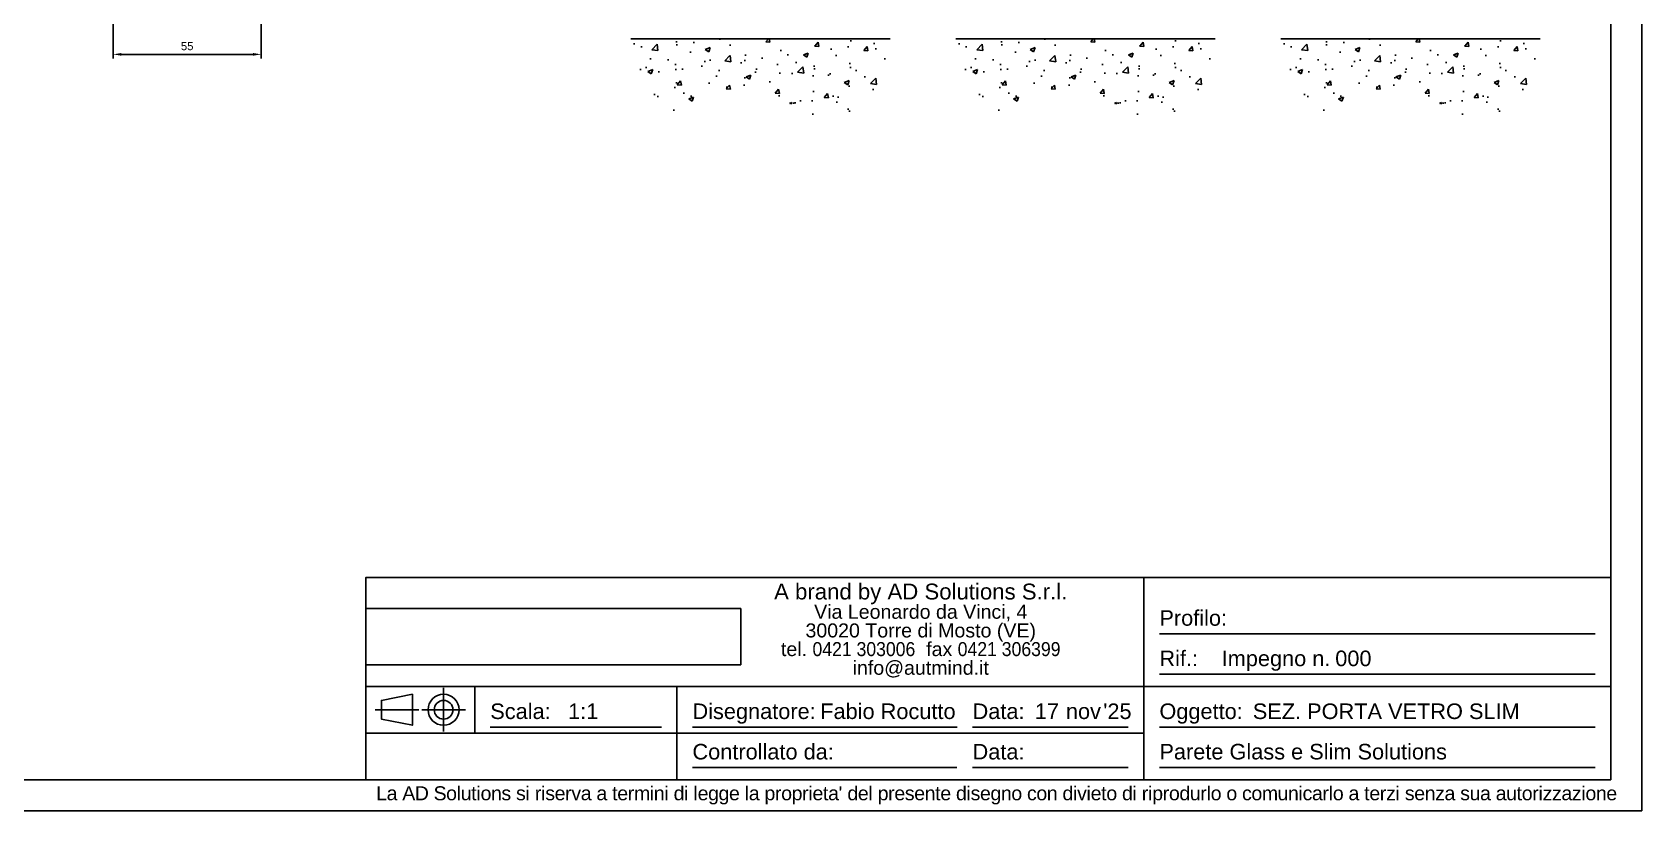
# Model space of a CAD drawing. Header units: millimetres. Extents: x 3538 to 5995, y -682 to 159.
# Drawn here: x 5397 to 5995, y -682 to -392 of the extents above; entities that cross this region are included whole.
import ezdxf

# ---------------------------------------------------------------- set-up
doc = ezdxf.new("R2010")
doc.units = ezdxf.units.MM
doc.layers.add('quote', color=3, linetype='Continuous')
doc.styles.get("Standard").update_dxf_attribs({"font": 'arial.ttf'})
doc.dimstyles.new('ISO-25$0', dxfattribs={"dimtxt": 3, "dimasz": 3, "dimexe": 1.5, "dimexo": 1.5, "dimgap": 1.5, "dimtad": 1, "dimtxsty": 'Standard', "dimcen": 2.5, "dimadec": 0, "dimazin": 0, "dimtfac": 1, "dimtmove": 0, "dimatfit": 3, "dimfxl": 1, "dimarcsym": 0})
picture_1 = doc.add_image_def('image1.jpg', size_in_pixel=(526, 79))

# ---------------------------------------------------------------- blocks, each defined once
blk = doc.blocks.new('*U28')
at = {"color": 4, "char_height": 5, "attachment_point": 1}
for s, width, insert in [('Profilo:', 21.1789, (5, -10.48)), ('Rif.:', 14.5881, (5, -23.48)), ('\\pxql;Impegno n.', 36.2116, (25, -23.48)), ('\\pxql;000', 152.2634, (61.5, -23.48))]:
    blk.add_mtext_dynamic_manual_height_columns(s, width=width, gutter_width=12.5, heights=[0], dxfattribs=dict(at, insert=insert))
blk = doc.blocks.new('INDICAZIONE')
at = {"color": 6}
for p, q in [((0, 7), (0, -7)), ((-22, 0), (-8, 0)), ((-7, 0), (7, 0))]:
    blk.add_line(p, q, dxfattribs=at)
blk.add_lwpolyline([(-10, 5), (-10, -5), (-20, -3), (-20, 3), (-10, 5)], dxfattribs=at)
for radius in [5, 3]:
    blk.add_circle((0, 0), radius, dxfattribs=at)
blk = doc.blocks.new('*U30')
at = {"color": 6}
for p, q in [((99.96, 30), (99.96, 15)), ((99.96, 15), (0, 15)), ((99.96, 15), (250, 15)), ((99.96, 15), (99.96, 0)), ((250, 15), (250, 0)), ((104.96, 3.94), (189.96, 3.94)), ((194.96, 3.94), (245, 3.94)), ((255, 3.94), (395, 3.94))]:
    blk.add_line(p, q, dxfattribs=at)
at = {"color": 4, "char_height": 5, "attachment_point": 1}
for s, width, insert in [('Oggetto:', 14.5881, (255, 24.52)), ('Controllato da:', 44.8692, (104.96, 11.52)), ('Data:', 14.5881, (194.96, 11.52))]:
    blk.add_mtext_dynamic_manual_height_columns(s, width=width, gutter_width=12.5, heights=[0], dxfattribs=dict(at, insert=insert))
blk = doc.blocks.new('*U128')
at = {"color": 4, "attachment_point": 1}
for s, width, insert, char_height in [('\\pxsm0.8,qc;{\\H0.9945x;A brand by AD Solutions S.r.l.\\P\\H0.88235x;Via Leonardo da Vinci, 4\\P30020 Torre di Mosto (VE)\\Ptel. \\W0.9;0421 303006\\W1;  fax \\W0.9;0421 306399\\W1;\\Pinfo@autmind.it}', 150.0363, (99.96, -1.94), 5.1282), ('Fabio Rocutto', 152.2634, (142.69, -40.48), 5)]:
    blk.add_mtext_dynamic_manual_height_columns(s, width=width, gutter_width=12.5, heights=[0], dxfattribs=dict(at, insert=insert, char_height=char_height))
at = {"insert": (0, -67.1), "char_height": 4.5, "attachment_point": 1}
blk.add_mtext_dynamic_manual_height_columns("{\\T0.96;\\C4;La AD Solutions si riserva a termini di legge la proprieta' del presente disegno con divieto di riprodurlo o comunicarlo a terzi senza sua autorizzazione}", width=437.3595, gutter_width=12.5, heights=[0], dxfattribs=at)
image = blk.add_image(picture_1, insert=(-3.33, -28.04), size_in_units=(120.5, 18.1))
image.dxf.flags = 7
blk = doc.blocks.new('*U27')
at = {"color": 4, "insert": (65, -40.48), "char_height": 5, "attachment_point": 1}
blk.add_mtext_dynamic_manual_height_columns('1:1', width=29.9637, gutter_width=12.5, heights=[0], dxfattribs=at)
blk = doc.blocks.new('*U129')
at = {"color": 4, "insert": (214.96, -40.48), "char_height": 5, "attachment_point": 1}
blk.add_mtext_dynamic_manual_height_columns('17', width=12.6891, gutter_width=12.5, heights=[0], dxfattribs=at)
blk = doc.blocks.new('*U130')
at = {"color": 4, "insert": (214.96, -40.48), "char_height": 5, "attachment_point": 1}
blk.add_mtext_dynamic_manual_height_columns('\\pxt2;^Inov', width=27.1768, gutter_width=12.5, heights=[0], dxfattribs=at)
blk = doc.blocks.new('DATA - ANNO')
at = {"color": 4, "insert": (214.96, -40.48), "char_height": 5, "attachment_point": 1}
blk.add_mtext_dynamic_manual_height_columns("\\pxt4,4.2,4.4;^I^I^I'25", width=152.2634, gutter_width=12.5, heights=[0], dxfattribs=at)
blk = doc.blocks.new('Cartiglio A3')
at = {"color": 6}
for points in [[(0, 726.876), (0, 0), (1034.376, 0), (1034.376, 726.876)], [(10, 716.876), (10, 10), (1024.376, 10), (1024.376, 716.876)]]:
    blk.add_lwpolyline(points, close=True, dxfattribs=at)
blk = doc.blocks.new('*U32')
at = {"color": 4, "insert": (0, 7.59), "char_height": 5, "attachment_point": 1}
blk.add_mtext_dynamic_manual_height_columns('\\pxql;Parete Glass e Slim Solutions', width=152.2634, gutter_width=12.5, heights=[0], dxfattribs=at)
blk = doc.blocks.new('*D113')
at = {"layer": 'Defpoints', "color": 0, "transparency": 16777216}
for p in [(5426.95, -382.99), (5481.95, -382.99), (5426.95, -400.08)]:
    blk.add_point(p, dxfattribs=at)
at = {"layer": 'quote', "color": 0, "lineweight": -2, "transparency": 16777216}
for p, q in [((5426.95, -384.49), (5426.95, -401.58)), ((5481.95, -384.49), (5481.95, -401.58)), ((5478.95, -400.08), (5429.95, -400.08))]:
    blk.add_line(p, q, dxfattribs=at)
at = {"layer": 'quote', "color": 0, "transparency": 16777216}
for points in [[(5429.95, -399.58), (5429.95, -400.58), (5426.95, -400.08)], [(5478.95, -399.58), (5478.95, -400.58), (5481.95, -400.08)]]:
    blk.add_solid(points, dxfattribs=at)
at = {"layer": 'quote', "color": 0, "transparency": 16777216, "insert": (5454.45, -397.05), "char_height": 3, "attachment_point": 5}
blk.add_mtext('55', dxfattribs=at)

msp = doc.modelspace()

# ---------------------------------------------------------------- hatches: boundary and pattern name
h = msp.add_hatch()
h.set_pattern_fill('AR-CONC', color=256, scale=0.1)
h.set_pattern_definition([(50, (3182.9, -1587.697), (18.21847, -1.59391), [1.905, -20.955]), (355, (3182.9, -1587.697), (-3.52434, 19.10568), [1.524, -16.76406]), (100.45144, (3184.418, -1587.83), (14.69412, 17.51178), [1.619, -17.80902]), (46.1842, (3182.9, -1582.617), (27.1079, -4.20423), [2.8575, -31.4325]), (96.6356, (3185.16, -1582.968), (23.74041, 24.7426), [2.4285, -26.71356]), (351.1842, (3182.9, -1582.617), (23.7404, 24.7426), [2.286, -25.14597]), (21, (3185.44, -1583.887), (15.16144, -10.22652), [1.905, -20.955]), (326, (3185.44, -1583.887), (6.1802, 18.4188), [1.524, -16.764]), (71.45144, (3186.703, -1584.74), (21.34164, 8.19228), [1.619, -17.80899]), (37.5, (3182.9, -1587.6974), (0.30886, 8.455504), [0, -16.5608, 0, -17.018, 0, -16.8275]), (7.5, (3182.9, -1587.697), (6.681966, 10.018057), [0, -9.7028, 0, -16.1798, 0, -6.4135]), (327.5, (3177.236, -1587.6974), (13.55906, -0.572874), [0, -6.35, 0, -19.812, 0, -26.289]), (317.5, (3174.696, -1587.697), (14.81292, 2.54265), [0, -8.255, 0, -13.1572, 0, -18.669])])
edge = h.paths.add_edge_path()
edge.add_spline(control_points=[(5667.609, -414.408), (5680.054, -416.737), (5705.074, -440.683), (5712.21, -409.917), (5715.828, -394.321)], knot_values=[66.530225, 66.530225, 66.530225, 66.530225, 101.7331283, 137.9242459, 137.9242459, 137.9242459, 137.9242459], degree=3, periodic=0)
edge.add_line((5715.828, -394.321), (5667.609, -394.321))
edge.add_line((5667.609, -394.321), (5667.609, -414.408))
edge = h.paths.add_edge_path()
edge.add_line((5667.609, -394.321), (5619.391, -394.321))
edge.add_spline(control_points=[(5619.391, -394.321), (5623.725, -408.834), (5631.503, -434.881), (5654.037, -413.296), (5665.592, -414.031), (5667.609, -414.408)], knot_values=[0, 0, 0, 0, 33.8878528, 60.8233097, 66.530225, 66.530225, 66.530225, 66.530225], degree=3, periodic=0)
edge.add_line((5667.609, -414.408), (5667.609, -394.321))
h = msp.add_hatch()
h.set_pattern_fill('AR-CONC', color=256, scale=0.1)
h.set_pattern_definition([(50, (3303.7, -1587.697), (18.21847, -1.59391), [1.905, -20.955]), (355, (3303.7, -1587.697), (-3.52434, 19.10568), [1.524, -16.76406]), (100.45144, (3305.218, -1587.83), (14.69412, 17.51178), [1.619, -17.80902]), (46.1842, (3303.7, -1582.617), (27.1079, -4.20423), [2.8575, -31.4325]), (96.6356, (3305.96, -1582.968), (23.74041, 24.7426), [2.4285, -26.71356]), (351.1842, (3303.7, -1582.617), (23.7404, 24.7426), [2.286, -25.14597]), (21, (3306.24, -1583.887), (15.16144, -10.22652), [1.905, -20.955]), (326, (3306.24, -1583.887), (6.1802, 18.4188), [1.524, -16.764]), (71.45144, (3307.503, -1584.74), (21.34164, 8.19228), [1.619, -17.80899]), (37.5, (3303.7, -1587.6974), (0.30886, 8.455504), [0, -16.5608, 0, -17.018, 0, -16.8275]), (7.5, (3303.7, -1587.697), (6.681966, 10.018057), [0, -9.7028, 0, -16.1798, 0, -6.4135]), (327.5, (3298.036, -1587.6974), (13.55906, -0.572874), [0, -6.35, 0, -19.812, 0, -26.289]), (317.5, (3295.496, -1587.697), (14.81292, 2.54265), [0, -8.255, 0, -13.1572, 0, -18.669])])
edge = h.paths.add_edge_path()
edge.add_spline(control_points=[(5788.409, -414.408), (5800.854, -416.737), (5825.874, -440.683), (5833.01, -409.917), (5836.628, -394.321)], knot_values=[66.530225, 66.530225, 66.530225, 66.530225, 101.7331283, 137.9242459, 137.9242459, 137.9242459, 137.9242459], degree=3, periodic=0)
edge.add_line((5836.628, -394.321), (5788.409, -394.321))
edge.add_line((5788.409, -394.321), (5788.409, -414.408))
edge = h.paths.add_edge_path()
edge.add_line((5788.409, -394.321), (5740.191, -394.321))
edge.add_spline(control_points=[(5740.191, -394.321), (5744.525, -408.834), (5752.303, -434.881), (5774.837, -413.296), (5786.392, -414.031), (5788.409, -414.408)], knot_values=[0, 0, 0, 0, 33.8878528, 60.8233097, 66.530225, 66.530225, 66.530225, 66.530225], degree=3, periodic=0)
edge.add_line((5788.409, -414.408), (5788.409, -394.321))
h = msp.add_hatch()
h.set_pattern_fill('AR-CONC', color=256, scale=0.1)
h.set_pattern_definition([(50, (3424.5, -1587.697), (18.21847, -1.59391), [1.905, -20.955]), (355, (3424.5, -1587.697), (-3.52434, 19.10568), [1.524, -16.76406]), (100.45144, (3426.018, -1587.83), (14.69412, 17.51178), [1.619, -17.80902]), (46.1842, (3424.5, -1582.617), (27.1079, -4.20423), [2.8575, -31.4325]), (96.6356, (3426.76, -1582.968), (23.74041, 24.7426), [2.4285, -26.71356]), (351.1842, (3424.5, -1582.617), (23.7404, 24.7426), [2.286, -25.14597]), (21, (3427.04, -1583.887), (15.16144, -10.22652), [1.905, -20.955]), (326, (3427.04, -1583.887), (6.1802, 18.4188), [1.524, -16.764]), (71.45144, (3428.303, -1584.74), (21.34164, 8.19228), [1.619, -17.80899]), (37.5, (3424.5, -1587.6974), (0.30886, 8.455504), [0, -16.5608, 0, -17.018, 0, -16.8275]), (7.5, (3424.5, -1587.697), (6.681966, 10.018057), [0, -9.7028, 0, -16.1798, 0, -6.4135]), (327.5, (3418.836, -1587.6974), (13.55906, -0.572874), [0, -6.35, 0, -19.812, 0, -26.289]), (317.5, (3416.296, -1587.697), (14.81292, 2.54265), [0, -8.255, 0, -13.1572, 0, -18.669])])
edge = h.paths.add_edge_path()
edge.add_spline(control_points=[(5909.209, -414.408), (5921.654, -416.737), (5946.674, -440.683), (5953.81, -409.917), (5957.428, -394.321)], knot_values=[66.530225, 66.530225, 66.530225, 66.530225, 101.7331283, 137.9242459, 137.9242459, 137.9242459, 137.9242459], degree=3, periodic=0)
edge.add_line((5957.428, -394.321), (5909.209, -394.321))
edge.add_line((5909.209, -394.321), (5909.209, -414.408))
edge = h.paths.add_edge_path()
edge.add_line((5909.209, -394.321), (5860.991, -394.321))
edge.add_spline(control_points=[(5860.991, -394.321), (5865.325, -408.834), (5873.103, -434.881), (5895.637, -413.296), (5907.192, -414.031), (5909.209, -414.408)], knot_values=[0, 0, 0, 0, 33.8878528, 60.8233097, 66.530225, 66.530225, 66.530225, 66.530225], degree=3, periodic=0)
edge.add_line((5909.209, -414.408), (5909.209, -394.321))

# ---------------------------------------------------------------- linework, layer by layer
for p, q in [((5619.391, -394.321), (5715.828, -394.321)), ((5740.191, -394.321), (5836.628, -394.321)), ((5860.991, -394.321), (5957.428, -394.321))]:
    msp.add_line(p, q)
at = {"color": 6}
for p, q in [((5810.107, -635.234), (5810.107, -594.739)), ((5815.892, -615.636), (5977.873, -615.636)), ((5815.892, -630.677), (5977.873, -630.677)), ((5520.855, -635.234), (5810.107, -635.234)), ((5561.351, -652.59), (5561.351, -635.234)), ((5810.107, -635.234), (5983.658, -635.234)), ((5810.107, -635.234), (5810.107, -652.59)), ((5567.136, -650.346), (5630.729, -650.346)), ((5642.299, -650.346), (5740.645, -650.346)), ((5746.43, -650.346), (5804.322, -650.346)), ((5815.892, -650.346), (5977.873, -650.346))]:
    msp.add_line(p, q, dxfattribs=at)
msp.add_lwpolyline([(5983.658, -594.739), (5520.855, -594.739), (5520.855, -669.945), (5983.658, -669.945)], close=True, dxfattribs=at)

# ---------------------------------------------------------------- block references
at = {"xscale": 1.15700614685312, "yscale": 1.15700614685312, "zscale": 1.15700614685312}
for name, p in [('Cartiglio A3', (4798.449, -681.515)), ('*U128', (5524.711, -594.739)), ('*U30', (5520.855, -669.945)), ('INDICAZIONE', (5549.781, -643.912)), ('*U27', (5520.855, -594.739)), ('*U129', (5520.855, -594.739)), ('*U130', (5520.855, -594.739)), ('DATA - ANNO', (5520.855, -594.739)), ('*U32', (5815.892, -665.387))]:
    msp.add_blockref(name, p, dxfattribs=at)
at = {"color": 6, "xscale": 1.15700614685312, "yscale": 1.15700614685312, "zscale": 1.15700614685312}
msp.add_blockref('*U28', (5810.107, -594.739), dxfattribs=at)

# ---------------------------------------------------------------- texts
at = {"color": 4, "attachment_point": 1}
for s, width, heights, insert, char_height in [('Scala:', 14.5881, [0], (5567.136, -641.574), 5.785), ('Disegnatore:', 14.5881, [0], (5642.299, -641.574), 5.78503), ('Data:', 14.5881, [0], (5746.43, -641.574), 5.785), ('SEZ. PORTA VETRO SLIM', 152.26344, [4.228], (5850.602, -641.574), 5.78503)]:
    msp.add_mtext_dynamic_manual_height_columns(s, width=width, gutter_width=12.5, heights=heights, dxfattribs=dict(at, insert=insert, char_height=char_height))

# ---------------------------------------------------------------- dimensions: what is measured, and where the dimension line sits
at = {"layer": 'quote'}
dim = msp.add_linear_dim(base=(5426.948, -400.075), p1=(5481.948, -382.993), p2=(5426.948, -382.993), dimstyle='ISO-25$0', dxfattribs=at)
dim.commit()
dim.dimension.update_dxf_attribs({"geometry": '*D113', "text_midpoint": (5454.448, -397.05)})

doc.saveas('drawing.dxf')
